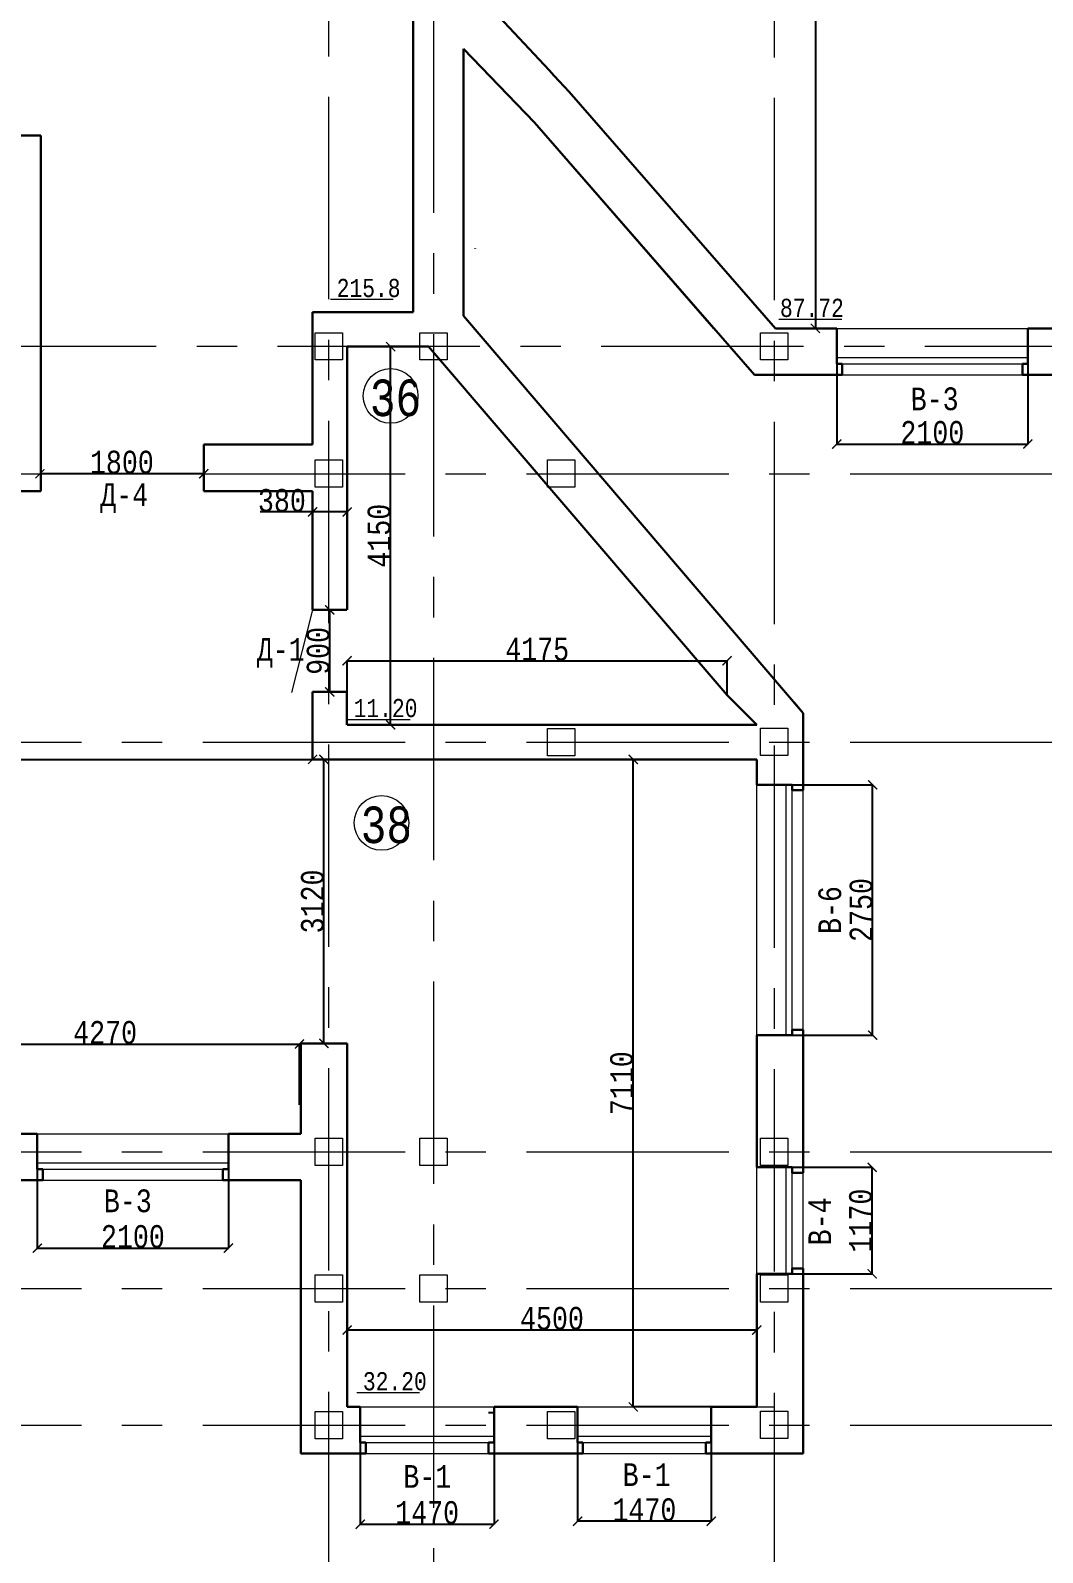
# Model space of a CAD drawing. Header units: millimetres. Extents: x -689206 to 4969298, y -1019800 to 703299.
# Drawn here: x 81484 to 92604, y -649657 to -632938 of the extents above; entities that cross this region are included whole.
import ezdxf

# ---------------------------------------------------------------- set-up
doc = ezdxf.new("R2010")
doc.units = ezdxf.units.MM
doc.linetypes.add('JIS_02_4.0', pattern=[5.5, 4, -1.5])
doc.linetypes.add('осеваяX2', pattern=[101.6, 63.5, -12.7, 12.7, -12.7])
for name, color, linetype, lineweight in [('несущие', 7, 'Continuous', 30), ('ОКНА', 250, 'Continuous', 20), ('ПЕРЕГОРОДКИ', 252, 'Continuous', 9), ('РАЗМЕРЫ', 7, 'Continuous', 9), ('сваи', 7, 'JIS_02_4.0', 30), ('стены', 7, 'Continuous', 20)]:
    doc.layers.add(name, color=color, linetype=linetype, lineweight=lineweight)
doc.layers.add('четотам', color=7, linetype='Continuous')
doc.styles.add('Аннотативный', font='isocteur.ttf', dxfattribs={"width": 0.7, "height": 250})
doc.dimstyles.new('Аннотативный', dxfattribs={"dimscale": 0, "dimtxt": 250, "dimasz": 100, "dimexe": 1.25, "dimexo": 0.625, "dimtad": 1, "dimdec": 0, "dimtxsty": 'Аннотативный', "dimblk": 'ARCHTICK', "dimcen": 2.5, "dimadec": 0, "dimazin": 0, "dimtfac": 1, "dimtdec": 0, "dimtmove": 0, "dimatfit": 3, "dimfxl": 1, "dimarcsym": 0})

# ---------------------------------------------------------------- blocks, each defined once
blk = doc.blocks.new('_ArchTick')
at = {"color": 0, "linetype": 'ByBlock', "const_width": 0.15}
blk.add_lwpolyline([(-0.5, -0.5), (0.5, 0.5)], dxfattribs=at)
blk = doc.blocks.new('*D2741')
at = {"layer": 'Defpoints', "color": 0, "lineweight": 5, "transparency": 16777216}
for p in [(84964, -647212), (89464, -647212), (89464, -647213)]:
    blk.add_point(p, dxfattribs=at)
at = {"layer": 'стены', "color": 0, "lineweight": -2, "transparency": 16777216}
for p, q in [((84964, -647211), (84964, -647210)), ((84964, -647212), (89464, -647212)), ((89464, -647212), (89464, -647210))]:
    blk.add_line(p, q, dxfattribs=at)
at = {"layer": 'стены', "color": 0, "lineweight": -2, "transparency": 16777216, "xscale": 100, "yscale": 100, "zscale": 100, "rotation": 180}
blk.add_blockref('_ArchTick', (84964, -647212), dxfattribs=at)
at = {"layer": 'стены', "color": 0, "lineweight": -2, "transparency": 16777216, "xscale": 100, "yscale": 100, "zscale": 100}
blk.add_blockref('_ArchTick', (89464, -647212), dxfattribs=at)
at = {"layer": 'стены', "color": 0, "lineweight": 5, "transparency": 16777216, "insert": (87214, -647086), "char_height": 250, "attachment_point": 5, "style": 'Аннотативный'}
blk.add_mtext('4500', dxfattribs=at)
blk = doc.blocks.new('*D2708')
at = {"layer": 'Defpoints', "color": 0, "lineweight": 5, "transparency": 16777216}
for p in [(84441, -644071), (80169, -644738), (84441, -644738)]:
    blk.add_point(p, dxfattribs=at)
at = {"layer": 'стены', "color": 0, "lineweight": -2, "transparency": 16777216}
for p, q in [((80169, -644738), (80169, -644070)), ((80169, -644071), (84441, -644071)), ((84441, -644738), (84441, -644070))]:
    blk.add_line(p, q, dxfattribs=at)
at = {"layer": 'стены', "color": 0, "lineweight": -2, "transparency": 16777216, "xscale": 100, "yscale": 100, "zscale": 100, "rotation": 180}
blk.add_blockref('_ArchTick', (80169, -644071), dxfattribs=at)
at = {"layer": 'стены', "color": 0, "lineweight": -2, "transparency": 16777216, "xscale": 100, "yscale": 100, "zscale": 100}
blk.add_blockref('_ArchTick', (84441, -644071), dxfattribs=at)
at = {"layer": 'стены', "color": 0, "lineweight": 5, "transparency": 16777216, "insert": (82305, -643945), "char_height": 250, "attachment_point": 5, "style": 'Аннотативный'}
blk.add_mtext('4270', dxfattribs=at)
blk = doc.blocks.new('*D2710')
at = {"layer": 'Defpoints', "color": 0, "lineweight": 5, "transparency": 16777216}
for p in [(89139, -639861), (84964, -640241), (89139, -640241)]:
    blk.add_point(p, dxfattribs=at)
at = {"layer": 'стены', "color": 0, "lineweight": -2, "transparency": 16777216}
for p, q in [((84964, -640240), (84964, -639859)), ((84964, -639861), (89139, -639861)), ((89139, -640240), (89139, -639859))]:
    blk.add_line(p, q, dxfattribs=at)
at = {"layer": 'стены', "color": 0, "lineweight": -2, "transparency": 16777216, "xscale": 100, "yscale": 100, "zscale": 100, "rotation": 180}
blk.add_blockref('_ArchTick', (84964, -639861), dxfattribs=at)
at = {"layer": 'стены', "color": 0, "lineweight": -2, "transparency": 16777216, "xscale": 100, "yscale": 100, "zscale": 100}
blk.add_blockref('_ArchTick', (89139, -639861), dxfattribs=at)
at = {"layer": 'стены', "color": 0, "lineweight": 5, "transparency": 16777216, "insert": (87052, -639735), "char_height": 250, "attachment_point": 5, "style": 'Аннотативный'}
blk.add_mtext('4175', dxfattribs=at)
blk = doc.blocks.new('*D2831')
at = {"layer": 'Defpoints', "color": 0, "lineweight": 5, "transparency": 16777216}
for p in [(89464, -645425), (90732, -645425), (89464, -646595)]:
    blk.add_point(p, dxfattribs=at)
at = {"layer": 'ОКНА', "color": 0, "lineweight": -2, "transparency": 16777216}
for p, q in [((89465, -645425), (90733, -645425)), ((90732, -646595), (90732, -645425)), ((89465, -646595), (90733, -646595))]:
    blk.add_line(p, q, dxfattribs=at)
at = {"layer": 'ОКНА', "color": 0, "lineweight": -2, "transparency": 16777216, "xscale": 100, "yscale": 100, "zscale": 100}
for p, rotation in [((90732, -645425), 90), ((90732, -646595), 270)]:
    blk.add_blockref('_ArchTick', p, dxfattribs=dict(at, rotation=rotation))
at = {"layer": 'ОКНА', "color": 0, "lineweight": 5, "transparency": 16777216, "insert": (90606, -646010), "char_height": 250, "attachment_point": 5, "rotation": 90, "style": 'Аннотативный'}
blk.add_mtext('1170', dxfattribs=at)
blk = doc.blocks.new('*D2777')
at = {"layer": 'Defpoints', "color": 0, "linetype": 'ByBlock', "lineweight": 5, "transparency": 16777216}
for p in [(81560, -645057), (83660, -645057), (83660, -646313)]:
    blk.add_point(p, dxfattribs=at)
at = {"layer": 'РАЗМЕРЫ', "color": 0, "linetype": 'ByBlock', "lineweight": -2, "transparency": 16777216}
for p, q in [((81560, -645058), (81560, -646314)), ((83660, -645058), (83660, -646314)), ((81560, -646313), (83660, -646313))]:
    blk.add_line(p, q, dxfattribs=at)
at = {"layer": 'РАЗМЕРЫ', "color": 0, "linetype": 'ByBlock', "lineweight": -2, "transparency": 16777216, "xscale": 100, "yscale": 100, "zscale": 100, "rotation": 180}
blk.add_blockref('_ArchTick', (81560, -646313), dxfattribs=at)
at = {"layer": 'РАЗМЕРЫ', "color": 0, "linetype": 'ByBlock', "lineweight": -2, "transparency": 16777216, "xscale": 100, "yscale": 100, "zscale": 100}
blk.add_blockref('_ArchTick', (83660, -646313), dxfattribs=at)
at = {"layer": 'РАЗМЕРЫ', "color": 0, "linetype": 'ByBlock', "lineweight": 5, "transparency": 16777216, "insert": (82610, -646187), "char_height": 250, "attachment_point": 5, "style": 'Аннотативный'}
blk.add_mtext('2100', dxfattribs=at)
blk = doc.blocks.new('*D2778')
at = {"layer": 'Defpoints', "color": 0, "linetype": 'ByBlock', "lineweight": 5, "transparency": 16777216}
for p in [(85108, -648057), (86578, -648057), (86578, -649345)]:
    blk.add_point(p, dxfattribs=at)
at = {"layer": 'РАЗМЕРЫ', "color": 0, "linetype": 'ByBlock', "lineweight": -2, "transparency": 16777216}
for p, q in [((85108, -648058), (85108, -649346)), ((86578, -648058), (86578, -649346)), ((85108, -649345), (86578, -649345))]:
    blk.add_line(p, q, dxfattribs=at)
at = {"layer": 'РАЗМЕРЫ', "color": 0, "linetype": 'ByBlock', "lineweight": -2, "transparency": 16777216, "xscale": 100, "yscale": 100, "zscale": 100, "rotation": 180}
blk.add_blockref('_ArchTick', (85108, -649345), dxfattribs=at)
at = {"layer": 'РАЗМЕРЫ', "color": 0, "linetype": 'ByBlock', "lineweight": -2, "transparency": 16777216, "xscale": 100, "yscale": 100, "zscale": 100}
blk.add_blockref('_ArchTick', (86578, -649345), dxfattribs=at)
at = {"layer": 'РАЗМЕРЫ', "color": 0, "linetype": 'ByBlock', "lineweight": 5, "transparency": 16777216, "insert": (85843, -649219), "char_height": 250, "attachment_point": 5, "style": 'Аннотативный'}
blk.add_mtext('1470', dxfattribs=at)
blk = doc.blocks.new('*D2779')
at = {"layer": 'Defpoints', "color": 0, "linetype": 'ByBlock', "lineweight": 5, "transparency": 16777216}
for p in [(87495, -648057), (88965, -648057), (87495, -649313)]:
    blk.add_point(p, dxfattribs=at)
at = {"layer": 'РАЗМЕРЫ', "color": 0, "linetype": 'ByBlock', "lineweight": -2, "transparency": 16777216}
for p, q in [((87495, -648058), (87495, -649315)), ((88965, -648058), (88965, -649315)), ((88965, -649313), (87495, -649313))]:
    blk.add_line(p, q, dxfattribs=at)
at = {"layer": 'РАЗМЕРЫ', "color": 0, "linetype": 'ByBlock', "lineweight": -2, "transparency": 16777216, "xscale": 100, "yscale": 100, "zscale": 100, "rotation": 180}
blk.add_blockref('_ArchTick', (87495, -649313), dxfattribs=at)
at = {"layer": 'РАЗМЕРЫ', "color": 0, "linetype": 'ByBlock', "lineweight": -2, "transparency": 16777216, "xscale": 100, "yscale": 100, "zscale": 100}
blk.add_blockref('_ArchTick', (88965, -649313), dxfattribs=at)
at = {"layer": 'РАЗМЕРЫ', "color": 0, "linetype": 'ByBlock', "lineweight": 5, "transparency": 16777216, "insert": (88230, -649188), "char_height": 250, "attachment_point": 5, "style": 'Аннотативный'}
blk.add_mtext('1470', dxfattribs=at)
blk = doc.blocks.new('*D2780')
at = {"layer": 'Defpoints', "color": 0, "linetype": 'ByBlock', "lineweight": 5, "transparency": 16777216}
for p in [(89464, -641224), (90737, -641224), (89464, -643974)]:
    blk.add_point(p, dxfattribs=at)
at = {"layer": 'РАЗМЕРЫ', "color": 0, "linetype": 'ByBlock', "lineweight": -2, "transparency": 16777216}
for p, q in [((89465, -641224), (90738, -641224)), ((90737, -643974), (90737, -641224)), ((89465, -643974), (90738, -643974))]:
    blk.add_line(p, q, dxfattribs=at)
at = {"layer": 'РАЗМЕРЫ', "color": 0, "linetype": 'ByBlock', "lineweight": -2, "transparency": 16777216, "xscale": 100, "yscale": 100, "zscale": 100}
for p, rotation in [((90737, -641224), 90), ((90737, -643974), 270)]:
    blk.add_blockref('_ArchTick', p, dxfattribs=dict(at, rotation=rotation))
at = {"layer": 'РАЗМЕРЫ', "color": 0, "linetype": 'ByBlock', "lineweight": 5, "transparency": 16777216, "insert": (90612, -642599), "char_height": 250, "attachment_point": 5, "rotation": 90, "style": 'Аннотативный'}
blk.add_mtext('2750', dxfattribs=at)
blk = doc.blocks.new('*D2787')
at = {"layer": 'Defpoints', "color": 0, "linetype": 'ByBlock', "lineweight": 5, "transparency": 16777216}
for p in [(90343, -636210), (92443, -636210), (92443, -637481)]:
    blk.add_point(p, dxfattribs=at)
at = {"layer": 'РАЗМЕРЫ', "color": 0, "linetype": 'ByBlock', "lineweight": -2, "transparency": 16777216}
for p, q in [((90343, -636211), (90343, -637482)), ((92443, -636211), (92443, -637482)), ((90343, -637481), (92443, -637481))]:
    blk.add_line(p, q, dxfattribs=at)
at = {"layer": 'РАЗМЕРЫ', "color": 0, "linetype": 'ByBlock', "lineweight": -2, "transparency": 16777216, "xscale": 100, "yscale": 100, "zscale": 100, "rotation": 180}
blk.add_blockref('_ArchTick', (90343, -637481), dxfattribs=at)
at = {"layer": 'РАЗМЕРЫ', "color": 0, "linetype": 'ByBlock', "lineweight": -2, "transparency": 16777216, "xscale": 100, "yscale": 100, "zscale": 100}
blk.add_blockref('_ArchTick', (92443, -637481), dxfattribs=at)
at = {"layer": 'РАЗМЕРЫ', "color": 0, "linetype": 'ByBlock', "lineweight": 5, "transparency": 16777216, "insert": (91393, -637355), "char_height": 250, "attachment_point": 5, "style": 'Аннотативный'}
blk.add_mtext('2100', dxfattribs=at)
blk = doc.blocks.new('*D2789')
at = {"layer": 'Defpoints', "color": 0, "linetype": 'ByBlock', "lineweight": 5, "transparency": 16777216}
for p in [(90108, -621455), (90108, -636210), (90108, -636210)]:
    blk.add_point(p, dxfattribs=at)
at = {"layer": 'РАЗМЕРЫ', "color": 0, "linetype": 'ByBlock', "lineweight": -2, "transparency": 16777216}
for p, q in [((90108, -621455), (90109, -621455)), ((90108, -621455), (90108, -636210)), ((90108, -636210), (90109, -636210))]:
    blk.add_line(p, q, dxfattribs=at)
at = {"layer": 'РАЗМЕРЫ', "color": 0, "linetype": 'ByBlock', "lineweight": -2, "transparency": 16777216, "xscale": 100, "yscale": 100, "zscale": 100}
for p, rotation in [((90108, -621455), 90), ((90108, -636210), 270)]:
    blk.add_blockref('_ArchTick', p, dxfattribs=dict(at, rotation=rotation))
at = {"layer": 'РАЗМЕРЫ', "color": 0, "linetype": 'ByBlock', "lineweight": 5, "transparency": 16777216, "insert": (89982, -628832), "char_height": 250, "attachment_point": 5, "rotation": 90, "style": 'Аннотативный'}
blk.add_mtext('14760', dxfattribs=at)
blk = doc.blocks.new('*D2790')
at = {"layer": 'Defpoints', "color": 0, "linetype": 'ByBlock', "lineweight": 5, "transparency": 16777216}
for p in [(84964, -636411), (85442, -636411), (84964, -640565)]:
    blk.add_point(p, dxfattribs=at)
at = {"layer": 'РАЗМЕРЫ', "color": 0, "linetype": 'ByBlock', "lineweight": -2, "transparency": 16777216}
for p, q in [((84965, -636411), (85443, -636411)), ((85442, -640565), (85442, -636411)), ((84965, -640565), (85443, -640565))]:
    blk.add_line(p, q, dxfattribs=at)
at = {"layer": 'РАЗМЕРЫ', "color": 0, "linetype": 'ByBlock', "lineweight": -2, "transparency": 16777216, "xscale": 100, "yscale": 100, "zscale": 100}
for p, rotation in [((85442, -636411), 90), ((85442, -640565), 270)]:
    blk.add_blockref('_ArchTick', p, dxfattribs=dict(at, rotation=rotation))
at = {"layer": 'РАЗМЕРЫ', "color": 0, "linetype": 'ByBlock', "lineweight": 5, "transparency": 16777216, "insert": (85316, -638488), "char_height": 250, "attachment_point": 5, "rotation": 90, "style": 'Аннотативный'}
blk.add_mtext('4150', dxfattribs=at)
blk = doc.blocks.new('*D2863')
at = {"layer": 'Defpoints', "color": 0, "linetype": 'ByBlock', "lineweight": 5, "transparency": 16777216}
for p in [(84584, -638227), (84584, -638227), (84964, -638227)]:
    blk.add_point(p, dxfattribs=at)
at = {"layer": 'РАЗМЕРЫ', "color": 0, "linetype": 'ByBlock', "lineweight": -2, "transparency": 16777216}
for p, q in [((84584, -638227), (84010, -638227)), ((84584, -638227), (84584, -638226)), ((84964, -638227), (84584, -638227)), ((84964, -638227), (84964, -638226))]:
    blk.add_line(p, q, dxfattribs=at)
at = {"layer": 'РАЗМЕРЫ', "color": 0, "linetype": 'ByBlock', "lineweight": -2, "transparency": 16777216, "xscale": 100, "yscale": 100, "zscale": 100, "rotation": 180}
blk.add_blockref('_ArchTick', (84584, -638227), dxfattribs=at)
at = {"layer": 'РАЗМЕРЫ', "color": 0, "linetype": 'ByBlock', "lineweight": -2, "transparency": 16777216, "xscale": 100, "yscale": 100, "zscale": 100}
blk.add_blockref('_ArchTick', (84964, -638227), dxfattribs=at)
at = {"layer": 'РАЗМЕРЫ', "color": 0, "linetype": 'ByBlock', "lineweight": 5, "transparency": 16777216, "insert": (84247, -638102), "char_height": 250, "attachment_point": 5, "style": 'Аннотативный'}
blk.add_mtext('380', dxfattribs=at)
blk = doc.blocks.new('*D2841')
at = {"layer": 'Defpoints', "color": 0, "linetype": 'ByBlock', "lineweight": 5, "transparency": 16777216}
for p in [(81589, -637807), (81589, -637807), (83389, -637807)]:
    blk.add_point(p, dxfattribs=at)
at = {"layer": 'РАЗМЕРЫ', "color": 0, "linetype": 'ByBlock', "lineweight": -2, "transparency": 16777216}
for p, q in [((81589, -637806), (81589, -637806)), ((83389, -637807), (81589, -637807)), ((83389, -637806), (83389, -637806))]:
    blk.add_line(p, q, dxfattribs=at)
at = {"layer": 'РАЗМЕРЫ', "color": 0, "linetype": 'ByBlock', "lineweight": -2, "transparency": 16777216, "xscale": 100, "yscale": 100, "zscale": 100}
for p, rotation in [((81589, -637807), 179.9999999999964), ((83389, -637807), 359.9999999999963)]:
    blk.add_blockref('_ArchTick', p, dxfattribs=dict(at, rotation=rotation))
at = {"layer": 'РАЗМЕРЫ', "color": 0, "linetype": 'ByBlock', "lineweight": 5, "transparency": 16777216, "insert": (82489, -637681), "char_height": 250, "attachment_point": 5, "style": 'Аннотативный'}
blk.add_mtext('1800', dxfattribs=at)
blk = doc.blocks.new('*D2901')
at = {"layer": 'Defpoints', "color": 0, "linetype": 'ByBlock', "lineweight": 5, "transparency": 16777216}
for p in [(88107, -640945), (89464, -640945), (89464, -648057)]:
    blk.add_point(p, dxfattribs=at)
at = {"layer": 'РАЗМЕРЫ', "color": 0, "linetype": 'ByBlock', "lineweight": -2, "transparency": 16777216}
for p, q in [((89464, -640945), (88106, -640945)), ((88107, -648057), (88107, -640945)), ((89464, -648057), (88106, -648057))]:
    blk.add_line(p, q, dxfattribs=at)
at = {"layer": 'РАЗМЕРЫ', "color": 0, "linetype": 'ByBlock', "lineweight": -2, "transparency": 16777216, "xscale": 100, "yscale": 100, "zscale": 100}
for p, rotation in [((88107, -640945), 90), ((88107, -648057), 270)]:
    blk.add_blockref('_ArchTick', p, dxfattribs=dict(at, rotation=rotation))
at = {"layer": 'РАЗМЕРЫ', "color": 0, "linetype": 'ByBlock', "lineweight": 9, "transparency": 16777216, "insert": (87981, -644501), "char_height": 250, "attachment_point": 5, "rotation": 90, "style": 'Аннотативный'}
blk.add_mtext('7110', dxfattribs=at)
blk = doc.blocks.new('*D2902')
at = {"layer": 'Defpoints', "color": 0, "linetype": 'ByBlock', "lineweight": 5, "transparency": 16777216}
for p in [(84709, -640945), (84709, -640945), (84709, -644065)]:
    blk.add_point(p, dxfattribs=at)
at = {"layer": 'РАЗМЕРЫ', "color": 0, "linetype": 'ByBlock', "lineweight": -2, "transparency": 16777216}
for p, q in [((84709, -644065), (84709, -640945)), ((84710, -640945), (84710, -640945)), ((84710, -644065), (84710, -644065))]:
    blk.add_line(p, q, dxfattribs=at)
at = {"layer": 'РАЗМЕРЫ', "color": 0, "linetype": 'ByBlock', "lineweight": -2, "transparency": 16777216, "xscale": 100, "yscale": 100, "zscale": 100}
for p, rotation in [((84709, -640945), 90), ((84709, -644065), 270)]:
    blk.add_blockref('_ArchTick', p, dxfattribs=dict(at, rotation=rotation))
at = {"layer": 'РАЗМЕРЫ', "color": 0, "linetype": 'ByBlock', "lineweight": 5, "transparency": 16777216, "insert": (84584, -642505), "char_height": 250, "attachment_point": 5, "rotation": 90, "style": 'Аннотативный'}
blk.add_mtext('3120', dxfattribs=at)
blk = doc.blocks.new('*D2919')
at = {"layer": 'Defpoints', "color": 0, "lineweight": 5, "ltscale": 150, "transparency": 16777216}
for p in [(84773, -639303), (84773, -639303), (84773, -640203)]:
    blk.add_point(p, dxfattribs=at)
at = {"layer": 'РАЗМЕРЫ', "color": 0, "lineweight": -2, "ltscale": 150, "transparency": 16777216}
for p, q in [((84773, -639303), (84774, -639303)), ((84773, -640203), (84773, -639303)), ((84772, -640203), (84771, -640203))]:
    blk.add_line(p, q, dxfattribs=at)
at = {"layer": 'РАЗМЕРЫ', "color": 0, "lineweight": -2, "ltscale": 150, "transparency": 16777216, "xscale": 100, "yscale": 100, "zscale": 100}
for p, rotation in [((84773, -639303), 90), ((84773, -640203), 270)]:
    blk.add_blockref('_ArchTick', p, dxfattribs=dict(at, rotation=rotation))
at = {"layer": 'РАЗМЕРЫ', "color": 0, "lineweight": 5, "ltscale": 150, "transparency": 16777216, "insert": (84647, -639753), "char_height": 250, "attachment_point": 5, "rotation": 90, "style": 'Аннотативный'}
blk.add_mtext('900', dxfattribs=at)
blk = doc.blocks.new('*D2914')
at = {"layer": 'Defpoints', "color": 0, "lineweight": 5, "ltscale": 15000, "transparency": 16777216}
for p in [(68285, -640945), (84584, -640945), (84584, -640945)]:
    blk.add_point(p, dxfattribs=at)
at = {"layer": 'сваи', "color": 0, "lineweight": -2, "ltscale": 15000, "transparency": 16777216}
for p, q in [((68285, -640945), (68285, -640946)), ((68285, -640945), (84584, -640945)), ((84584, -640944), (84584, -640944))]:
    blk.add_line(p, q, dxfattribs=at)
at = {"layer": 'сваи', "color": 0, "lineweight": -2, "ltscale": 15000, "transparency": 16777216, "xscale": 100, "yscale": 100, "zscale": 100, "rotation": 180}
blk.add_blockref('_ArchTick', (68285, -640945), dxfattribs=at)
at = {"layer": 'сваи', "color": 0, "lineweight": -2, "ltscale": 15000, "transparency": 16777216, "xscale": 100, "yscale": 100, "zscale": 100}
blk.add_blockref('_ArchTick', (84584, -640945), dxfattribs=at)
at = {"layer": 'сваи', "color": 0, "lineweight": 5, "ltscale": 15000, "transparency": 16777216, "insert": (76435, -640819), "char_height": 250, "attachment_point": 5, "style": 'Аннотативный'}
blk.add_mtext('16300', dxfattribs=at)

msp = doc.modelspace()

# ---------------------------------------------------------------- linework, layer by layer
at = {"layer": 'несущие', "color": 18, "linetype": 'ByBlock', "lineweight": 30, "true_color": 0x000000}
msp.add_line((87239, -633435.9), (87182.6, -633375.5), dxfattribs=at)
at = {"layer": 'несущие', "color": 0}
for p, q in [((85689.8, -636030.8), (84584.2, -636030.8)), ((84964.2, -636030.8), (84584.2, -636030.8)), ((84584.2, -636030.8), (84584.2, -637486.9)), ((84584.2, -637996.9), (84584.2, -639302.6)), ((84584.2, -640202.6), (84584.2, -640944.9)), ((89139.3, -640240.9), (89464.3, -640564.9)), ((84964.2, -640564.9), (89464.3, -640564.9)), ((89464.3, -640944.9), (84584.2, -640944.9)), ((84454.2, -644064.9), (84454.2, -645057.2)), ((80168.7, -645057.2), (81559.9, -645057.2)), ((83659.9, -645057.2), (84454.2, -645057.2)), ((89464.3, -645425.2), (89854.3, -645425.2)), ((81619.9, -645567.2), (80300.6, -645567.2)), ((84454.2, -645567.2), (83599.9, -645567.2)), ((89464.3, -646595.2), (89854.3, -646595.2))]:
    msp.add_line(p, q, dxfattribs=at)
at = {"layer": 'несущие', "lineweight": 30}
for p, q in [((84454.2, -648566.9), (84454.2, -648056.9)), ((84454.2, -648119.3), (84454.2, -648256.9)), ((84964.2, -648056.9), (85108.2, -648056.9)), ((84964.2, -648056.9), (85108.2, -648056.9)), ((86578.2, -648056.9), (87494.7, -648056.9)), ((88964.7, -648056.9), (89464.3, -648056.9)), ((89974.3, -648056.9), (89974.3, -648566.9)), ((85168.2, -648566.9), (84454.2, -648566.9)), ((87554.7, -648566.9), (86518.2, -648566.9)), ((89974.3, -648566.9), (88904.7, -648566.9))]:
    msp.add_line(p, q, dxfattribs=at)
at = {"layer": 'ОКНА'}
msp.add_line((90342.8, -636600), (90342.8, -636530), dxfattribs=at)
at = {"layer": 'ОКНА', "lineweight": 13}
for p, q in [((90342.8, -636530), (92442.8, -636530)), ((90402.8, -636600), (92382.8, -636600)), ((89784.3, -641223.9), (89784.3, -643973.9)), ((89854.3, -643913.9), (89854.3, -641283.9)), ((81559.9, -645377.2), (83659.9, -645377.2)), ((81559.9, -645447.2), (83659.9, -645447.2)), ((89784.3, -645425.2), (89784.3, -646595.2)), ((89854.3, -646595.2), (89854.3, -645425.2)), ((85108.2, -648376.9), (86578.2, -648376.9)), ((85168.2, -648446.9), (86518.2, -648446.9)), ((87494.7, -648376.9), (88964.7, -648376.9)), ((87554.7, -648446.9), (88904.7, -648446.9))]:
    msp.add_line(p, q, dxfattribs=at)
at = {"layer": 'ОКНА', "color": 0, "lineweight": 13}
for p, q in [((81559.9, -645057.2), (83659.9, -645057.2)), ((81619.9, -645567.2), (83599.9, -645567.2)), ((87554.7, -648566.9), (88904.7, -648566.9))]:
    msp.add_line(p, q, dxfattribs=at)
at = {"layer": 'ОКНА', "color": 0, "lineweight": 15}
for p, q in [((85108.2, -648056.9), (86578.2, -648056.9)), ((87494.7, -648056.9), (88964.7, -648056.9)), ((85168.2, -648566.9), (86518.2, -648566.9))]:
    msp.add_line(p, q, dxfattribs=at)
at = {"layer": 'ОКНА', "color": 0}
msp.add_line((89464.3, -648056.9), (89654.3, -648056.9), dxfattribs=at)
at = {"layer": 'ОКНА', "color": 18, "lineweight": 30, "true_color": 0x000000}
for p, q in [((85108.2, -648446.9), (85168.2, -648446.9)), ((85168.2, -648566.9), (85168.2, -648446.9)), ((86578.2, -648446.9), (86518.2, -648446.9)), ((86518.2, -648446.9), (86518.2, -648566.9)), ((87494.7, -648446.9), (87554.7, -648446.9)), ((87554.7, -648566.9), (87554.7, -648446.9)), ((88964.7, -648446.9), (88904.7, -648446.9)), ((88904.7, -648446.9), (88904.7, -648566.9))]:
    msp.add_line(p, q, dxfattribs=at)
at = {"layer": 'ОКНА', "color": 7, "lineweight": 30, "true_color": 0xffffff}
for p, q in [((85168.2, -648446.9), (85168.2, -648566.9)), ((87554.7, -648446.9), (87554.7, -648566.9))]:
    msp.add_line(p, q, dxfattribs=at)
at = {"layer": 'ПЕРЕГОРОДКИ', "linetype": 'ByBlock', "lineweight": 9, "ltscale": 35}
msp.add_line((84584.2, -639302.6), (84351.5, -640209.5), dxfattribs=at)
at = {"layer": 'РАЗМЕРЫ', "linetype": 'осеваяX2', "lineweight": 5, "ltscale": 35}
for p, q in [((84764.2, -657227.2), (84764.2, -607385.9)), ((85913.9, -622049.8), (85913.9, -657227.2)), ((111314.2, -636407.6), (44261.5, -636407.6))]:
    msp.add_line(p, q, dxfattribs=at)
at = {"layer": 'РАЗМЕРЫ', "linetype": 'ByBlock', "lineweight": 30}
for p, q in [((87182.6, -633375.5), (86371.5, -632507.1)), ((86241.6, -636073.7), (86242.4, -633139.6)), ((87021.2, -633949.6), (86242.4, -633139.6)), ((75139.7, -634091.2), (81599.7, -634091.2)), ((83389.2, -637486.9), (83389.2, -637996.9)), ((81209.1, -637996.9), (81599.7, -637996.9))]:
    msp.add_line(p, q, dxfattribs=at)
at = {"layer": 'РАЗМЕРЫ', "lineweight": 30}
for p, q in [((87239, -633435.9), (87403, -633611.5)), ((87403, -633611.5), (89670.4, -636210)), ((87021.2, -633949.6), (89438.6, -636720)), ((89787.6, -636210), (89670.4, -636210)), ((90342.8, -636210), (89787.6, -636210)), ((93123.6, -636210), (92442.8, -636210)), ((90342.8, -636600), (90402.8, -636600)), ((90402.8, -636600), (90402.8, -636720)), ((92442.8, -636600), (92382.8, -636600)), ((92382.8, -636600), (92382.8, -636720)), ((90402.8, -636720), (89438.6, -636720)), ((92993.6, -636720), (92382.8, -636720)), ((89854.3, -641223.9), (89854.3, -641283.9)), ((89854.3, -641283.9), (89974.3, -641283.9)), ((89974.3, -641283.9), (89854.3, -641283.9)), ((89854.3, -643973.9), (89854.3, -643913.9)), ((89854.3, -643913.9), (89974.3, -643913.9)), ((81559.9, -645447.2), (81619.9, -645447.2)), ((81619.9, -645567.2), (81619.9, -645447.2)), ((83659.9, -645447.2), (83599.9, -645447.2)), ((83599.9, -645447.2), (83599.9, -645567.2)), ((89854.3, -645425.2), (89854.3, -645485.2)), ((89974.3, -645485.2), (89854.3, -645485.2)), ((89854.3, -646595.2), (89854.3, -646535.2)), ((89854.3, -646535.2), (89974.3, -646535.2))]:
    msp.add_line(p, q, dxfattribs=at)
at = {"layer": 'РАЗМЕРЫ', "lineweight": 30, "ltscale": 150}
for p, q in [((81599.7, -634091.2), (81599.7, -637996.9)), ((84960.9, -639302.6), (84584.2, -639302.6)), ((84584.2, -640202.6), (84960.9, -640202.6)), ((84960.9, -640202.6), (84960.9, -640564.9))]:
    msp.add_line(p, q, dxfattribs=at)
at = {"layer": 'РАЗМЕРЫ'}
for p, q in [((84780.7, -635890.6), (85470, -635890.6)), ((89707.9, -636108.9), (90397.2, -636108.9)), ((90342.8, -636210), (92442.8, -636210)), ((90402.8, -636720), (92382.8, -636720)), ((84967.1, -640504.7), (85656.3, -640504.7)), ((85068.9, -647898.9), (85758.2, -647898.9))]:
    msp.add_line(p, q, dxfattribs=at)
at = {"layer": 'РАЗМЕРЫ', "lineweight": 13}
for p, q in [((89464.3, -643973.9), (89464.3, -641223.9)), ((89974.3, -643913.9), (89974.3, -641283.9)), ((89464.3, -646604.9), (89464.3, -645425.2)), ((89974.3, -646535.2), (89974.3, -645485.2))]:
    msp.add_line(p, q, dxfattribs=at)
at = {"layer": 'стены', "linetype": 'осеваяX2', "lineweight": 5, "ltscale": 35}
for p, q in [((89654.3, -608787.4), (89654.3, -657227.2)), ((44261.5, -637806.9), (111314.2, -637806.9)), ((44261.5, -640754.9), (111314.2, -640754.9)), ((44261.5, -645256.9), (111314.2, -645256.9)), ((44261.5, -646756.9), (111314.2, -646756.9)), ((44261.5, -648256.9), (111314.2, -648256.9))]:
    msp.add_line(p, q, dxfattribs=at)
at = {"layer": 'стены', "lineweight": 30}
for p, q in [((85689.8, -636030.8), (85689.8, -629891.4)), ((87021.2, -633949.6), (88983.9, -636199)), ((87021.2, -633949.6), (88993.6, -636210)), ((86369.5, -635330.9), (86369, -635331.9)), ((89974.3, -640437.4), (86241.6, -636073.7)), ((90342.8, -636600), (90342.8, -636210)), ((84964.2, -639302.6), (84964.2, -636410.8)), ((84964.2, -636410.8), (85859, -636410.8)), ((89139.3, -640240.9), (85859, -636410.8)), ((89438.6, -636720), (90402.8, -636720)), ((92382.8, -636720), (92993.6, -636720)), ((83389.2, -637486.9), (84584.2, -637486.9)), ((83389.2, -637996.9), (84584.2, -637996.9)), ((87497.2, -638325.8), (87499.2, -638325.8)), ((87601.7, -638445.8), (87602, -638445.8)), ((89974.3, -640435.4), (89878, -640324.9)), ((89974.3, -641283.9), (89974.3, -640437.4)), ((89464.3, -641223.9), (89464.3, -640944.9)), ((89464.3, -645425.2), (89464.3, -643973.9)), ((89974.3, -643913.9), (89974.3, -645485.2)), ((84454.2, -644064.9), (84964.2, -644064.9)), ((84964.2, -648056.9), (84964.2, -644064.9)), ((81559.9, -645057.2), (81559.9, -645447.2)), ((83659.9, -645447.2), (83659.9, -645057.2)), ((84454.2, -648119.3), (84454.2, -645567.2)), ((89464.3, -648056.9), (89464.3, -646595.2)), ((89974.3, -646535.2), (89974.3, -648119.3))]:
    msp.add_line(p, q, dxfattribs=at)
at = {"layer": 'стены', "color": 18, "lineweight": 30, "true_color": 0x000000}
for p, q in [((92442.8, -636210), (92442.8, -636600)), ((89464.3, -641223.9), (89854.3, -641223.9)), ((89854.3, -643973.9), (89464.3, -643973.9)), ((85108.2, -648056.9), (85108.2, -648446.9)), ((86578.2, -648446.9), (86578.2, -648056.9)), ((87494.7, -648056.9), (87494.7, -648446.9)), ((88964.7, -648446.9), (88964.7, -648056.9))]:
    msp.add_line(p, q, dxfattribs=at)
at = {"layer": 'стены'}
for p, q in [((89974.3, -641283.9), (89974.3, -640437.4)), ((89974.3, -643913.9), (89974.3, -644544.3)), ((89974.3, -647174.3), (89974.3, -647704.9)), ((89974.3, -648119.3), (89974.3, -647609.3))]:
    msp.add_line(p, q, dxfattribs=at)
at = {"layer": 'стены', "color": 152, "lineweight": 25, "true_color": 0x2776bb}
msp.add_line((86518.6, -648119.3), (86578.6, -648119.3), dxfattribs=at)
at = {"layer": 'стены', "lineweight": 20}
for points in [[(84614.2, -636257.6), (84914.2, -636257.6), (84914.2, -636557.6), (84614.2, -636557.6)], [(89504.3, -636257.6), (89804.3, -636257.6), (89804.3, -636557.6), (89504.3, -636557.6)], [(84614.2, -637653.1), (84914.2, -637653.1), (84914.2, -637953.1), (84614.2, -637953.1)], [(87164.2, -637655.9), (87464.2, -637655.9), (87464.2, -637955.9), (87164.2, -637955.9)], [(87164.2, -640604.9), (87464.2, -640604.9), (87464.2, -640904.9), (87164.2, -640904.9)], [(89504.3, -640602.9), (89804.3, -640602.9), (89804.3, -640902.9), (89504.3, -640902.9)], [(84614.2, -645106.9), (84914.2, -645106.9), (84914.2, -645406.9), (84614.2, -645406.9)], [(85763.9, -645106.9), (86063.9, -645106.9), (86063.9, -645406.9), (85763.9, -645406.9)], [(89504.3, -645104.9), (89804.3, -645104.9), (89804.3, -645404.9), (89504.3, -645404.9)], [(84614.2, -646606.9), (84914.2, -646606.9), (84914.2, -646906.9), (84614.2, -646906.9)], [(85763.9, -646606.9), (86063.9, -646606.9), (86063.9, -646906.9), (85763.9, -646906.9)], [(89504.3, -646604.9), (89804.3, -646604.9), (89804.3, -646904.9), (89504.3, -646904.9)], [(84614.2, -648106.9), (84914.2, -648106.9), (84914.2, -648406.9), (84614.2, -648406.9)], [(87164.2, -648106.9), (87464.2, -648106.9), (87464.2, -648406.9), (87164.2, -648406.9)], [(89504.3, -648104.9), (89804.3, -648104.9), (89804.3, -648404.9), (89504.3, -648404.9)]]:
    msp.add_lwpolyline(points, close=True, dxfattribs=at)
at = {"layer": 'стены'}
msp.add_lwpolyline([(85763.9, -636257.6), (86063.9, -636257.6), (86063.9, -636557.6), (85763.9, -636557.6)], close=True, dxfattribs=at)
at = {"layer": 'четотам', "lineweight": 13}
for centre in [(85441.6, -636952.6), (85341.5, -641642.6)]:
    msp.add_circle(centre, 300, dxfattribs=at)

# ---------------------------------------------------------------- texts
at = {"layer": 'РАЗМЕРЫ', "char_height": 200, "width": 656.117, "attachment_point": 1, "style": 'Аннотативный'}
for s, insert in [('215.8', (84849, -635666.6)), ('87.72', (89719.6, -635884.8)), ('11.20', (85035.3, -640280.6)), ('32.20', (85137.2, -647674.8))]:
    msp.add_mtext(s, dxfattribs=dict(at, insert=insert))
at = {"layer": 'РАЗМЕРЫ', "lineweight": 13, "ltscale": 150, "char_height": 401.1, "width": 1460, "attachment_point": 1, "style": 'Аннотативный'}
for s, insert in [('36', (85213.6, -636772.7)), ('38', (85113.4, -641462.7))]:
    msp.add_mtext(s, dxfattribs=dict(at, insert=insert))
at = {"layer": 'РАЗМЕРЫ', "lineweight": 20, "ltscale": 150, "char_height": 250, "width": 922.913, "attachment_point": 1, "style": 'Аннотативный'}
for s, insert, rotation in [('В-3', (91155.1, -636860.8), 0.25592), ('В-6', (90141.5, -642862.6), 90), ('В-4', (90031.5, -646282.6), 90)]:
    msp.add_mtext(s, dxfattribs=dict(at, insert=insert, rotation=rotation))
for s, insert in [('Д-4', (82251.5, -637912)), ('Д-1', (83971.5, -639612)), ('В-3', (82291.5, -645668.3)), ('В-1', (87991.5, -648675.4)), ('В-1', (85581.5, -648695.4))]:
    msp.add_mtext(s, dxfattribs=dict(at, insert=insert))

# ---------------------------------------------------------------- dimensions: what is measured, and where the dimension line sits
at = {"layer": 'ОКНА', "lineweight": 5}
dim = msp.add_aligned_dim(p1=(89464.3, -646595.2), p2=(89464.3, -645425.2), distance=-1267.3, dimstyle='Аннотативный', dxfattribs=at)
dim.commit()
dim.dimension.update_dxf_attribs({"geometry": '*D2831', "text_midpoint": (90605.9, -646010.2)})
at = {"layer": 'РАЗМЕРЫ', "color": 18, "linetype": 'ByBlock', "lineweight": 5, "true_color": 0x000000}
for base, p1, p2, text, picture, middle in [((90107.6, -636210), (90107.6, -621454.9), (90107.6, -636210), '14760', '*D2789', (89982, -628832.5)), ((85441.6, -636410.8), (84964.2, -640564.9), (84964.2, -636410.8), '4150', '*D2790', (85316, -638487.9))]:
    dim = msp.add_linear_dim(base=base, p1=p1, p2=p2, angle=90, text=text, dimstyle='Аннотативный', dxfattribs=at)
    dim.commit()
    dim.dimension.update_dxf_attribs({"geometry": picture, "text_midpoint": middle})
for base, p1, p2, picture, middle in [((92442.8, -637480.7), (90342.8, -636210), (92442.8, -636210), '*D2787', (91392.8, -637355.1)), ((84584.2, -638227.4), (84964.2, -638227.4), (84584.2, -638227.4), '*D2863', (84247.3, -638101.8)), ((83659.9, -646312.6), (81559.9, -645057.2), (83659.9, -645057.2), '*D2777', (82609.9, -646186.9)), ((86578.2, -649345), (85108.2, -648056.9), (86578.2, -648056.9), '*D2778', (85843.2, -649219.3)), ((87494.7, -649313.3), (88964.7, -648056.9), (87494.7, -648056.9), '*D2779', (88229.7, -649187.7))]:
    dim = msp.add_linear_dim(base=base, p1=p1, p2=p2, dimstyle='Аннотативный', dxfattribs=at)
    dim.commit()
    dim.dimension.update_dxf_attribs({"geometry": picture, "text_midpoint": middle})
at = {"layer": 'РАЗМЕРЫ', "linetype": 'ByBlock', "lineweight": 5}
dim = msp.add_aligned_dim(p1=(83389.2, -637806.9), p2=(81589.1, -637806.9), distance=0, dimstyle='Аннотативный', dxfattribs=at)
dim.commit()
dim.dimension.update_dxf_attribs({"geometry": '*D2841', "text_midpoint": (82489.2, -637681.3)})
at = {"layer": 'РАЗМЕРЫ', "lineweight": 5, "ltscale": 150}
dim = msp.add_linear_dim(base=(84772.6, -639302.6), p1=(84772.6, -640202.6), p2=(84772.6, -639302.6), angle=90, dimstyle='Аннотативный', dxfattribs=at)
dim.commit()
dim.dimension.update_dxf_attribs({"geometry": '*D2919', "text_midpoint": (84646.9, -639752.6)})
at = {"layer": 'РАЗМЕРЫ', "linetype": 'ByBlock', "lineweight": 5}
dim = msp.add_linear_dim(base=(84709.2, -640944.9), p1=(84709.2, -644064.9), p2=(84709.2, -640944.9), angle=90, dimstyle='Аннотативный', dxfattribs=at)
dim.commit()
dim.dimension.update_dxf_attribs({"geometry": '*D2902', "text_midpoint": (84583.6, -642504.9)})
at = {"layer": 'РАЗМЕРЫ', "linetype": 'ByBlock', "lineweight": 9}
dim = msp.add_linear_dim(base=(88107, -640944.9), p1=(89464.3, -648056.9), p2=(89464.3, -640944.9), angle=90, text='7110', dimstyle='Аннотативный', dxfattribs=at)
dim.commit()
dim.dimension.update_dxf_attribs({"geometry": '*D2901', "text_midpoint": (87981.4, -644500.9)})
at = {"layer": 'РАЗМЕРЫ', "color": 18, "linetype": 'ByBlock', "lineweight": 5, "true_color": 0x000000}
dim = msp.add_linear_dim(base=(90737.2, -641223.9), p1=(89464.3, -643973.9), p2=(89464.3, -641223.9), angle=90, dimstyle='Аннотативный', dxfattribs=at)
dim.commit()
dim.dimension.update_dxf_attribs({"geometry": '*D2780', "text_midpoint": (90611.6, -642598.9)})
at = {"layer": 'сваи', "lineweight": 5, "ltscale": 15000}
dim = msp.add_linear_dim(base=(84584.2, -640944.9), p1=(68284.9, -640944.8), p2=(84584.2, -640944.9), text='16300', dimstyle='Аннотативный', dxfattribs=at)
dim.commit()
dim.dimension.update_dxf_attribs({"geometry": '*D2914', "text_midpoint": (76434.6, -640819.3)})
at = {"layer": 'стены', "lineweight": 5}
for base, p1, p2, picture, middle in [((89139.3, -639860.6), (84964.2, -640240.9), (89139.3, -640240.9), '*D2710', (87051.8, -639734.9)), ((89464.3, -647211.6), (84964.2, -647211.6), (89464.3, -647212.8), '*D2741', (87214.2, -647085.9))]:
    dim = msp.add_linear_dim(base=base, p1=p1, p2=p2, dimstyle='Аннотативный', dxfattribs=at)
    dim.commit()
    dim.dimension.update_dxf_attribs({"geometry": picture, "text_midpoint": middle})
dim = msp.add_linear_dim(base=(84440.7, -644070.9), p1=(80168.7, -644738.2), p2=(84440.7, -644738.2), text='4270', dimstyle='Аннотативный', dxfattribs=at)
dim.commit()
dim.dimension.update_dxf_attribs({"geometry": '*D2708', "text_midpoint": (82304.7, -643945.2)})

doc.saveas('drawing.dxf')
